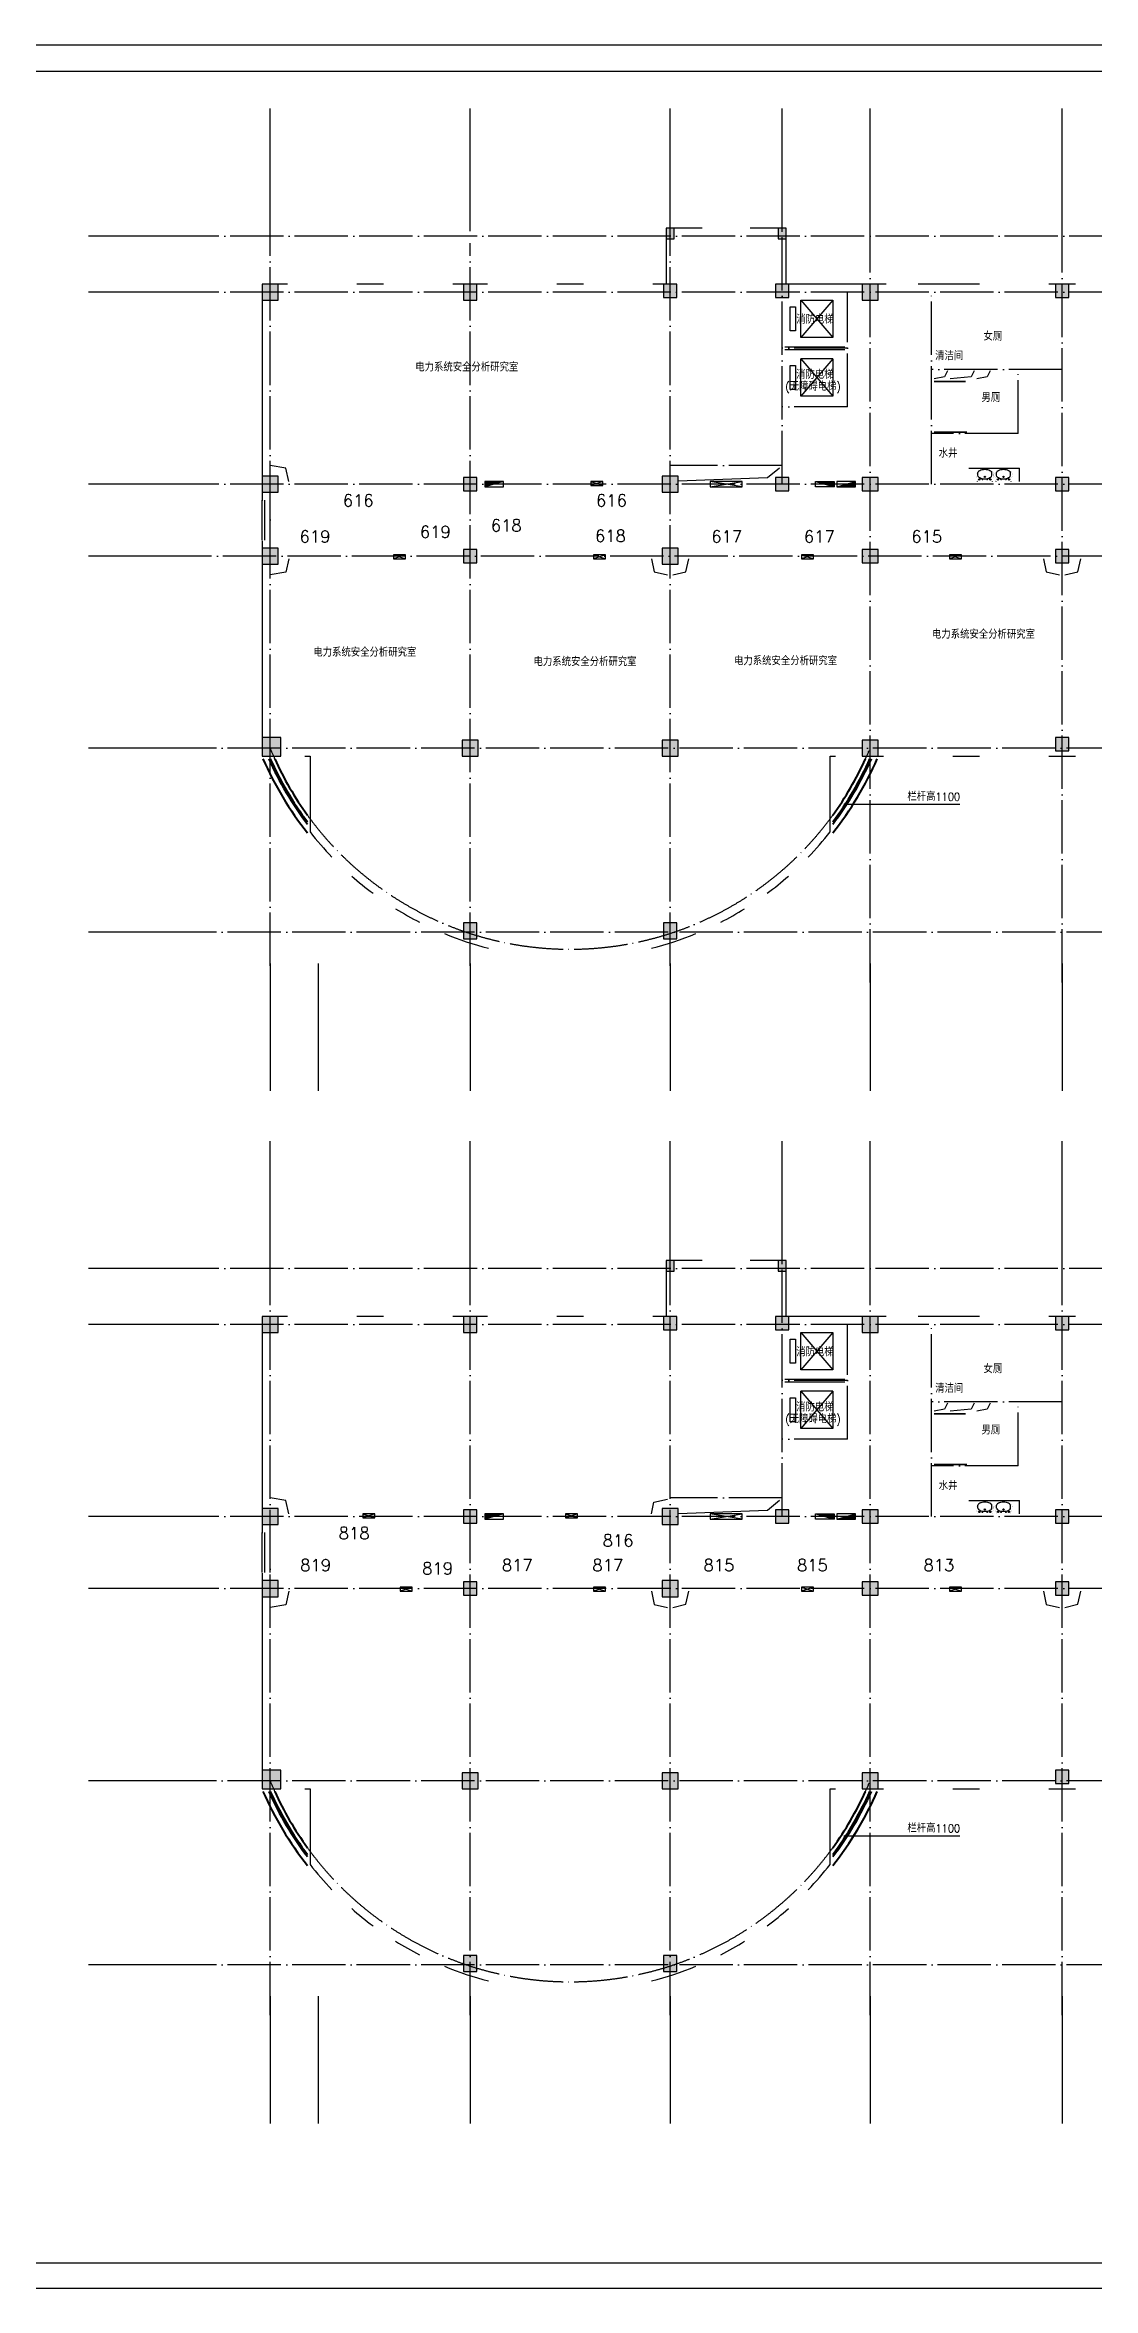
# Model space of a CAD drawing. Extents: x 356363 to 889308, y -1213508 to 149044.
# Drawn here: x 415301 to 454606, y -509665 to -425565 of the extents above; entities that cross this region are included whole.
import ezdxf

# ---------------------------------------------------------------- set-up
doc = ezdxf.new("R2010")
doc.units = 0
doc.header["$LTSCALE"] = 1000
doc.header["$MEASUREMENT"] = 0
doc.linetypes.add('DOTE', pattern=[2.42, 2, -0.2, 0.02, -0.2])
doc.layers.get('0').update_dxf_attribs({"linetype": 'CONTINUOUS'})
for name, color, linetype in [('AXIS', 3, 'CONTINUOUS'), ('COLUMN', 7, 'CONTINUOUS'), ('DOTE', 1, 'CONTINUOUS'), ('EQUIP_消防', 7, 'CONTINUOUS'), ('JIAJU', 3, 'CONTINUOUS'), ('STAIR', 2, 'CONTINUOUS'), ('WINDOW', 2, 'CONTINUOUS'), ('保温', 2, 'CONTINUOUS'), ('填充', 9, 'CONTINUOUS'), ('柱子', 7, 'CONTINUOUS'), ('洞口', 6, 'CONTINUOUS'), ('电洞', 32, 'CONTINUOUS')]:
    doc.layers.add(name, color=color, linetype=linetype)
doc.layers.add('WALL', color=4, linetype='CONTINUOUS', lineweight=40)
doc.styles.get("Standard").update_dxf_attribs({"font": 'romans.shx', "height": 450, "bigfont": 'z.shx'})

# ---------------------------------------------------------------- blocks, each defined once
blk = doc.blocks.new('tk0')
at = {"color": 243}
for p, q in [((0, 84100), (118900, 84100)), ((0, 0), (118900, 0)), ((34800, 0), (118900, 0)), ((44600, 0), (118900, 0))]:
    blk.add_line(p, q, dxfattribs=at)
at = {"color": 244}
for p, q in [((117900, 83100), (2500, 83100)), ((2500, 950), (117900, 950)), ((37300, 950), (117900, 950)), ((47100, 950), (117900, 950))]:
    blk.add_line(p, q, dxfattribs=at)
blk = doc.blocks.new('M_E11')
for p, q in [((-280, -10), (-280, 0)), ((280, 0), (280, -10)), ((-251, -189), (-251, -186)), ((-248, -183), (-250, -185))]:
    blk.add_line(p, q)
at = {"const_width": 1.5}
for points in [[(-280, 0), (280, 0)], [(-326, -200), (-280, -5)], [(326, -204), (280, -5)]]:
    blk.add_lwpolyline(points, dxfattribs=at)
for points in [[(-326, -200, 0.008223), (-326, -204, 0.149285)], [(-326, -266, 0.149285), (-304, -337, 0.107079), (-231, -408, 0.075625), (-131, -450, 0.062436), (-1, -467, 0.062436), (130, -452, 0.075625), (230, -410, 0.107079), (304, -339, 0.149285), (326, -268, 0.005205), (326, -266, 0.086596)]]:
    blk.add_lwpolyline(points, format="xyb", dxfattribs=at)
at = {"const_width": 1.5, "flags": 128}
for points in [[(-326, -204), (-326, -268)], [(326, -204), (326, -268)]]:
    blk.add_lwpolyline(points, dxfattribs=at)
at = {"flags": 128}
for points in [[(-253, -188, 0.172546), (-250, -358, 0.726395)], [(253, -188, -0.172546), (250, -358, -0.726395)]]:
    blk.add_lwpolyline(points, format="xyb", dxfattribs=at)
for points in [[(253, -188, 0.098208), (193, -141, 0.066287), (110, -111, 0.052428), (0, -100, 0.052428), (-110, -111, 0.066287), (-193, -141, 0.093876), (-251, -186, 0.171377)], [(-250, -358, 0.091341), (-193, -401, 0.066287), (-110, -431, 0.052428), (0, -442, 0.052428), (110, -431, 0.066287), (193, -401, 0.091756), (250, -358, 0.171377)]]:
    blk.add_lwpolyline(points, format="xyb")
for centre, radius in [((-210, -75), 24), ((-210, -75), 24), ((-210, -75), 24), ((-90, -65), 10), ((0, -170), 25), ((0, -170), 15), ((90, -65), 10), ((210, -75), 24)]:
    blk.add_circle(centre, radius)
blk.add_arc((-250, -186), 1, 131.32236, 180)
at = {"width": 0.8, "flags": 9}
for tag in ['XSIZE', 'YSIZE']:
    blk.add_attdef(tag, (0, 0), '', height=0.5, dxfattribs=at)
blk = doc.blocks.new('gdfgdjjjhhh')
at = {"layer": '洞口'}
for p, q in [((0, 0), (1200, 200)), ((1200, 0), (0, 200))]:
    blk.add_line(p, q, dxfattribs=at)
blk.add_lwpolyline([(0, 0), (1200, 0), (1200, 200), (0, 200)], close=True, dxfattribs=at)
blk = doc.blocks.new('$TwtSys$00000434')
for p, q in [((-0.5, 0.5), (-0.5, -0.5)), ((-0.5, -0.5), (0.5, 0.5)), ((0.5, 0.5), (-0.5, 0.5)), ((0.5, -0.5), (0.5, 0.5)), ((-0.5, -0.5), (0.5, -0.5))]:
    blk.add_line(p, q)
blk.add_solid([(0.5, -0.5), (0.5, 0.5), (-0.5, -0.5)])
blk = doc.blocks.new('dfsfsfhh')
at = {"layer": '电洞'}
for p, q in [((-225, 0), (225, 150)), ((225, 0), (-225, 150))]:
    blk.add_line(p, q, dxfattribs=at)
blk.add_lwpolyline([(-225, 0), (225, 0), (225, 150), (-225, 150)], close=True, dxfattribs=at)

msp = doc.modelspace()

# ---------------------------------------------------------------- hatches: boundary and pattern name
at = {"layer": '填充'}
h = msp.add_hatch(color=256, dxfattribs=at)
h.paths.add_polyline_path([(424145, -452231), (424145, -451531), (423445, -451531), (423445, -452231)])
h.paths.add_polyline_path([(424045, -445031), (424045, -444431), (423445, -444431), (423445, -445031)])
h.paths.add_polyline_path([(424045, -442331), (424045, -441731), (423445, -441731), (423445, -442331)])
h.paths.add_polyline_path([(424045, -435131), (424045, -434531), (423445, -434531), (423445, -435131)])
h.paths.add_polyline_path([(431495, -459081), (431495, -458481), (430995, -458481), (430995, -459081)])
h.paths.add_polyline_path([(431545, -452231), (431545, -451631), (430945, -451631), (430945, -452231)])
h.paths.add_polyline_path([(431495, -444981), (431495, -444481), (430995, -444481), (430995, -444981)])
h.paths.add_polyline_path([(431495, -442281), (431495, -441781), (430995, -441781), (430995, -442281)])
h.paths.add_polyline_path([(431495, -435131), (431495, -434531), (430995, -434531), (430995, -435131)])
h.paths.add_polyline_path([(438995, -459081), (438995, -458481), (438495, -458481), (438495, -459081)])
h.paths.add_polyline_path([(439045, -452231), (439045, -451631), (438445, -451631), (438445, -452231)])
h.paths.add_polyline_path([(439045, -445031), (439045, -444431), (438445, -444431), (438445, -445031)])
h.paths.add_polyline_path([(439045, -442331), (439045, -441731), (438445, -441731), (438445, -442331)])
h.paths.add_polyline_path([(438995, -435031), (438995, -434531), (438495, -434531), (438495, -435031)])
h.paths.add_polyline_path([(438895, -432831), (438895, -432431), (438595, -432431), (438595, -432831)])
h.paths.add_polyline_path([(443195, -442281), (443195, -441781), (442695, -441781), (442695, -442281)])
h.paths.add_polyline_path([(443195, -435031), (443195, -434531), (442695, -434531), (442695, -435031)])
h.paths.add_polyline_path([(443095, -432831), (443095, -432431), (442795, -432431), (442795, -432831)])
h.paths.add_polyline_path([(446545, -452231), (446545, -451631), (445945, -451631), (445945, -452231)])
h.paths.add_polyline_path([(446545, -444981), (446545, -444481), (445945, -444481), (445945, -444981)])
h.paths.add_polyline_path([(446545, -442281), (446545, -441781), (445945, -441781), (445945, -442281)])
h.paths.add_polyline_path([(446545, -435131), (446545, -434531), (445945, -434531), (445945, -435131)])
h.paths.add_polyline_path([(453695, -452031), (453695, -451531), (453195, -451531), (453195, -452031)])
h.paths.add_polyline_path([(453695, -444981), (453695, -444481), (453195, -444481), (453195, -444981)])
h.paths.add_polyline_path([(453695, -442281), (453695, -441781), (453195, -441781), (453195, -442281)])
h.paths.add_polyline_path([(453695, -435031), (453695, -434531), (453195, -434531), (453195, -435031)])
h.paths.add_polyline_path([(460895, -452031), (460895, -451531), (460395, -451531), (460395, -452031)])
h.paths.add_polyline_path([(460895, -444981), (460895, -444481), (460395, -444481), (460395, -444981)])
h.paths.add_polyline_path([(460895, -442281), (460895, -441781), (460395, -441781), (460395, -442281)])
h.paths.add_polyline_path([(460895, -435031), (460895, -434531), (460395, -434531), (460395, -435031)])
h.paths.add_polyline_path([(468095, -452231), (468095, -451731), (467595, -451731), (467595, -452231)])
h.paths.add_polyline_path([(468095, -444981), (468095, -444481), (467595, -444481), (467595, -444981)])
h.paths.add_polyline_path([(468095, -442281), (468095, -441781), (467595, -441781), (467595, -442281)])
h.paths.add_polyline_path([(468095, -435031), (468095, -434531), (467595, -434531), (467595, -435031)])
h.paths.add_polyline_path([(475295, -452231), (475295, -451731), (474795, -451731), (474795, -452231)])
h.paths.add_polyline_path([(475295, -444981), (475295, -444481), (474795, -444481), (474795, -444981)])
h.paths.add_polyline_path([(475295, -442281), (475295, -441781), (474795, -441781), (474795, -442281)])
h.paths.add_polyline_path([(475295, -435031), (475295, -434531), (474795, -434531), (474795, -435031)])
h.paths.add_polyline_path([(478295, -442281), (478295, -441781), (477795, -441781), (477795, -442281)])
h.paths.add_polyline_path([(478295, -435031), (478295, -434531), (477795, -434531), (477795, -435031)])
h.paths.add_polyline_path([(478195, -432831), (478195, -432431), (477895, -432431), (477895, -432831)])
h.paths.add_polyline_path([(482495, -452231), (482495, -451731), (481995, -451731), (481995, -452231)])
h.paths.add_polyline_path([(482495, -444981), (482495, -444481), (481995, -444481), (481995, -444981)])
h.paths.add_polyline_path([(482495, -442281), (482495, -441781), (481995, -441781), (481995, -442281)])
h.paths.add_polyline_path([(482495, -435031), (482495, -434531), (481995, -434531), (481995, -435031)])
h.paths.add_polyline_path([(482395, -432831), (482395, -432431), (482095, -432431), (482095, -432831)])
h.paths.add_polyline_path([(489695, -452231), (489695, -451731), (489195, -451731), (489195, -452231)])
h.paths.add_polyline_path([(489695, -444981), (489695, -444481), (489195, -444481), (489195, -444981)])
h.paths.add_polyline_path([(489695, -442281), (489695, -441781), (489195, -441781), (489195, -442281)])
h.paths.add_polyline_path([(489695, -435031), (489695, -434531), (489195, -434531), (489195, -435031)])
h.paths.add_polyline_path([(496945, -452231), (496945, -451731), (496445, -451731), (496445, -452231)])
h.paths.add_polyline_path([(496945, -444981), (496945, -444481), (496445, -444481), (496445, -444981)])
h.paths.add_polyline_path([(496945, -442281), (496945, -441781), (496445, -441781), (496445, -442281)])
h.paths.add_polyline_path([(496945, -435031), (496945, -434531), (496445, -434531), (496445, -435031)])
h = msp.add_hatch(color=256, dxfattribs=at)
h.paths.add_polyline_path([(424145, -490942), (424145, -490242), (423445, -490242), (423445, -490942)])
h.paths.add_polyline_path([(424045, -483742), (424045, -483142), (423445, -483142), (423445, -483742)])
h.paths.add_polyline_path([(424045, -481042), (424045, -480442), (423445, -480442), (423445, -481042)])
h.paths.add_polyline_path([(424045, -473842), (424045, -473242), (423445, -473242), (423445, -473842)])
h.paths.add_polyline_path([(431495, -497792), (431495, -497192), (430995, -497192), (430995, -497792)])
h.paths.add_polyline_path([(431545, -490942), (431545, -490342), (430945, -490342), (430945, -490942)])
h.paths.add_polyline_path([(431495, -483692), (431495, -483192), (430995, -483192), (430995, -483692)])
h.paths.add_polyline_path([(431495, -480992), (431495, -480492), (430995, -480492), (430995, -480992)])
h.paths.add_polyline_path([(431495, -473842), (431495, -473242), (430995, -473242), (430995, -473842)])
h.paths.add_polyline_path([(438995, -497792), (438995, -497192), (438495, -497192), (438495, -497792)])
h.paths.add_polyline_path([(439045, -490942), (439045, -490342), (438445, -490342), (438445, -490942)])
h.paths.add_polyline_path([(439045, -483742), (439045, -483142), (438445, -483142), (438445, -483742)])
h.paths.add_polyline_path([(439045, -481042), (439045, -480442), (438445, -480442), (438445, -481042)])
h.paths.add_polyline_path([(438995, -473742), (438995, -473242), (438495, -473242), (438495, -473742)])
h.paths.add_polyline_path([(438895, -471542), (438895, -471142), (438595, -471142), (438595, -471542)])
h.paths.add_polyline_path([(443195, -480992), (443195, -480492), (442695, -480492), (442695, -480992)])
h.paths.add_polyline_path([(443195, -473742), (443195, -473242), (442695, -473242), (442695, -473742)])
h.paths.add_polyline_path([(443095, -471542), (443095, -471142), (442795, -471142), (442795, -471542)])
h.paths.add_polyline_path([(446545, -490942), (446545, -490342), (445945, -490342), (445945, -490942)])
h.paths.add_polyline_path([(446545, -483692), (446545, -483192), (445945, -483192), (445945, -483692)])
h.paths.add_polyline_path([(446545, -480992), (446545, -480492), (445945, -480492), (445945, -480992)])
h.paths.add_polyline_path([(446545, -473842), (446545, -473242), (445945, -473242), (445945, -473842)])
h.paths.add_polyline_path([(453695, -490742), (453695, -490242), (453195, -490242), (453195, -490742)])
h.paths.add_polyline_path([(453695, -483692), (453695, -483192), (453195, -483192), (453195, -483692)])
h.paths.add_polyline_path([(453695, -480992), (453695, -480492), (453195, -480492), (453195, -480992)])
h.paths.add_polyline_path([(453695, -473742), (453695, -473242), (453195, -473242), (453195, -473742)])
h.paths.add_polyline_path([(460895, -490742), (460895, -490242), (460395, -490242), (460395, -490742)])
h.paths.add_polyline_path([(460895, -483692), (460895, -483192), (460395, -483192), (460395, -483692)])
h.paths.add_polyline_path([(460895, -480992), (460895, -480492), (460395, -480492), (460395, -480992)])
h.paths.add_polyline_path([(460895, -473742), (460895, -473242), (460395, -473242), (460395, -473742)])
h.paths.add_polyline_path([(468095, -490942), (468095, -490442), (467595, -490442), (467595, -490942)])
h.paths.add_polyline_path([(468095, -483692), (468095, -483192), (467595, -483192), (467595, -483692)])
h.paths.add_polyline_path([(468095, -480992), (468095, -480492), (467595, -480492), (467595, -480992)])
h.paths.add_polyline_path([(468095, -473742), (468095, -473242), (467595, -473242), (467595, -473742)])
h.paths.add_polyline_path([(475295, -490942), (475295, -490442), (474795, -490442), (474795, -490942)])
h.paths.add_polyline_path([(475295, -483692), (475295, -483192), (474795, -483192), (474795, -483692)])
h.paths.add_polyline_path([(475295, -480992), (475295, -480492), (474795, -480492), (474795, -480992)])
h.paths.add_polyline_path([(475295, -473742), (475295, -473242), (474795, -473242), (474795, -473742)])
h.paths.add_polyline_path([(478295, -480992), (478295, -480492), (477795, -480492), (477795, -480992)])
h.paths.add_polyline_path([(478295, -473742), (478295, -473242), (477795, -473242), (477795, -473742)])
h.paths.add_polyline_path([(478195, -471542), (478195, -471142), (477895, -471142), (477895, -471542)])
h.paths.add_polyline_path([(482495, -490942), (482495, -490442), (481995, -490442), (481995, -490942)])
h.paths.add_polyline_path([(482495, -483692), (482495, -483192), (481995, -483192), (481995, -483692)])
h.paths.add_polyline_path([(482495, -480992), (482495, -480492), (481995, -480492), (481995, -480992)])
h.paths.add_polyline_path([(482495, -473742), (482495, -473242), (481995, -473242), (481995, -473742)])
h.paths.add_polyline_path([(482395, -471542), (482395, -471142), (482095, -471142), (482095, -471542)])
h.paths.add_polyline_path([(489695, -490942), (489695, -490442), (489195, -490442), (489195, -490942)])
h.paths.add_polyline_path([(489695, -483692), (489695, -483192), (489195, -483192), (489195, -483692)])
h.paths.add_polyline_path([(489695, -480992), (489695, -480492), (489195, -480492), (489195, -480992)])
h.paths.add_polyline_path([(489695, -473742), (489695, -473242), (489195, -473242), (489195, -473742)])
h.paths.add_polyline_path([(496945, -490942), (496945, -490442), (496445, -490442), (496445, -490942)])
h.paths.add_polyline_path([(496945, -483692), (496945, -483192), (496445, -483192), (496445, -483692)])
h.paths.add_polyline_path([(496945, -480992), (496945, -480492), (496445, -480492), (496445, -480992)])
h.paths.add_polyline_path([(496945, -473742), (496945, -473242), (496445, -473242), (496445, -473742)])

# ---------------------------------------------------------------- linework, layer by layer
for p, q in [((424337, -441429), (423745, -441331)), ((424445, -441931), (424337, -441429)), ((424445, -444831), (424337, -445332)), ((438045, -444831), (438144, -445325)), ((439334, -445315), (439445, -444831)), ((452745, -444831), (452844, -445325)), ((454034, -445315), (454145, -444831)), ((424337, -445332), (423745, -445431)), ((438144, -445325), (438645, -445431)), ((438845, -445431), (439334, -445315)), ((452844, -445325), (453345, -445431)), ((453545, -445431), (454034, -445315)), ((445257, -454030), (449606, -454030)), ((424337, -480141), (423745, -480042)), ((424445, -480642), (424337, -480141)), ((438045, -480642), (438135, -480205)), ((438135, -480205), (438645, -480092)), ((424445, -483542), (424337, -484043)), ((438045, -483542), (438144, -484036)), ((439334, -484027), (439445, -483542)), ((452745, -483542), (452844, -484036)), ((454034, -484027), (454145, -483542)), ((424337, -484043), (423745, -484142)), ((438144, -484036), (438645, -484142)), ((438845, -484142), (439334, -484027)), ((452844, -484036), (453345, -484142)), ((453545, -484142), (454034, -484027)), ((445257, -492704), (449606, -492704))]:
    msp.add_line(p, q)
at = {"layer": 'AXIS'}
for p, q in [((423745, -432551), (423745, -427949)), ((431245, -432551), (431245, -427949)), ((438745, -432551), (438745, -427949)), ((442945, -432551), (442945, -427949)), ((446245, -432551), (446245, -427949)), ((453445, -432551), (453445, -427949)), ((421392, -432731), (416942, -432731)), ((421392, -434831), (416942, -434831)), ((421392, -442031), (416942, -442031)), ((421392, -444731), (416942, -444731)), ((421392, -451931), (416942, -451931)), ((421392, -458831), (416942, -458831)), ((423745, -460004), (423745, -464783)), ((425545, -460004), (425545, -464783)), ((431245, -460004), (431245, -464783)), ((438745, -460004), (438745, -464783)), ((446245, -460004), (446245, -464783)), ((453445, -460004), (453445, -464783)), ((423745, -471262), (423745, -466661)), ((431245, -471262), (431245, -466661)), ((438745, -471262), (438745, -466661)), ((442945, -471262), (442945, -466661)), ((446245, -471262), (446245, -466661)), ((453445, -471262), (453445, -466661)), ((421392, -471442), (416942, -471442)), ((421392, -473542), (416942, -473542)), ((421392, -480742), (416942, -480742)), ((421392, -483442), (416942, -483442)), ((421392, -490642), (416942, -490642)), ((421392, -497542), (416942, -497542)), ((423745, -498716), (423745, -503494)), ((425545, -498716), (425545, -503494)), ((431245, -498716), (431245, -503494)), ((438745, -498716), (438745, -503494)), ((446245, -498716), (446245, -503494)), ((453445, -498716), (453445, -503494))]:
    msp.add_line(p, q, dxfattribs=at)
at = {"layer": 'DOTE', "linetype": 'DOTE'}
for p, q in [((499267, -432731), (421392, -432731)), ((423745, -460097), (423745, -432551)), ((431245, -460097), (431245, -433005)), ((438745, -460097), (438745, -432551)), ((442945, -442031), (442945, -432551)), ((446245, -460720), (446245, -432551)), ((453445, -460720), (453445, -432551)), ((499267, -434831), (421392, -434831)), ((445395, -439131), (445395, -434831)), ((448545, -442031), (448545, -434831)), ((445395, -436931), (442945, -436931)), ((453445, -437731), (448545, -437731)), ((451795, -440131), (451795, -437731)), ((445395, -439131), (442945, -439131)), ((451795, -440131), (448545, -440131)), ((442945, -441331), (438745, -441331)), ((499267, -442031), (421392, -442031)), ((465113, -444731), (421392, -444731)), ((499172, -451931), (421392, -451931)), ((499172, -458831), (421392, -458831)), ((499267, -471442), (421392, -471442)), ((423745, -499432), (423745, -471262)), ((431245, -499432), (431245, -471262)), ((438745, -499432), (438745, -471262)), ((442945, -480742), (442945, -471262)), ((446245, -499432), (446245, -471262)), ((453445, -499432), (453445, -471262)), ((499267, -473542), (421392, -473542)), ((445395, -477842), (445395, -473542)), ((448545, -480742), (448545, -473542)), ((445395, -475642), (442945, -475642)), ((453445, -476442), (448545, -476442)), ((451795, -478842), (451795, -476442)), ((445395, -477842), (442945, -477842)), ((451795, -478842), (448545, -478842)), ((442945, -480042), (438745, -480042)), ((499267, -480742), (421392, -480742)), ((499267, -483442), (421392, -483442)), ((499267, -483442), (421392, -483442)), ((499172, -490642), (421392, -490642)), ((499172, -497542), (421392, -497542))]:
    msp.add_line(p, q, dxfattribs=at)
for centre in [(434995, -447305), (434995, -486016)]:
    msp.add_arc(centre, 12164, 202.35231, 337.64769, dxfattribs=at)
at = {"layer": 'JIAJU'}
for p, q in [((449820, -438181), (448645, -438181)), ((448645, -438181), (449820, -438181)), ((448645, -438181), (449820, -438181)), ((449820, -438181), (448645, -438181)), ((448645, -440081), (449870, -440081)), ((449870, -440081), (448645, -440081)), ((449945, -441431), (451845, -441431)), ((451845, -441931), (451845, -441431)), ((449820, -476892), (448645, -476892)), ((448645, -476892), (449820, -476892)), ((448645, -476892), (449820, -476892)), ((449820, -476892), (448645, -476892)), ((448645, -478792), (449870, -478792)), ((449870, -478792), (448645, -478792)), ((449945, -480142), (451845, -480142)), ((451845, -480642), (451845, -480142))]:
    msp.add_line(p, q, dxfattribs=at)
at = {"layer": 'STAIR'}
for p, q in [((443245, -435381), (443445, -435381)), ((443245, -436281), (443245, -435381)), ((443445, -435381), (443445, -436281)), ((443645, -435131), (444845, -435131)), ((443645, -436531), (443645, -435131)), ((443645, -435131), (444845, -436531)), ((444845, -435131), (443645, -436531)), ((444845, -435131), (444845, -436531)), ((443445, -436281), (443245, -436281)), ((443045, -436881), (445295, -436881)), ((443045, -436981), (445295, -436981)), ((444845, -436531), (443645, -436531)), ((443245, -437581), (443445, -437581)), ((443245, -438481), (443245, -437581)), ((443445, -437581), (443445, -438481)), ((443645, -438731), (443645, -437331)), ((443645, -437331), (444845, -438731)), ((444845, -437331), (443645, -438731)), ((444845, -437331), (443645, -437331)), ((444845, -437331), (444845, -438731)), ((449029, -438005), (448645, -438081)), ((449145, -437781), (449029, -438005)), ((450029, -438005), (449245, -438081)), ((450145, -437781), (450029, -438005)), ((450629, -438005), (450245, -438081)), ((450745, -437781), (450629, -438005)), ((443445, -438481), (443245, -438481)), ((444845, -438731), (443645, -438731)), ((442845, -441431), (442401, -441801)), ((442401, -441801), (439045, -441922)), ((443245, -474092), (443445, -474092)), ((443245, -474992), (443245, -474092)), ((443445, -474092), (443445, -474992)), ((443645, -473842), (444845, -473842)), ((443645, -475242), (443645, -473842)), ((443645, -473842), (444845, -475242)), ((444845, -473842), (443645, -475242)), ((444845, -473842), (444845, -475242)), ((443445, -474992), (443245, -474992)), ((443045, -475592), (445295, -475592)), ((443045, -475692), (445295, -475692)), ((444845, -475242), (443645, -475242)), ((443245, -476292), (443445, -476292)), ((443245, -477192), (443245, -476292)), ((443445, -476292), (443445, -477192)), ((443645, -477442), (443645, -476042)), ((443645, -476042), (444845, -477442)), ((444845, -476042), (443645, -477442)), ((444845, -476042), (443645, -476042)), ((444845, -476042), (444845, -477442)), ((449029, -476717), (448645, -476792)), ((449145, -476492), (449029, -476717)), ((450029, -476717), (449245, -476792)), ((450145, -476492), (450029, -476717)), ((450629, -476717), (450245, -476792)), ((450745, -476492), (450629, -476717)), ((443445, -477192), (443245, -477192)), ((444845, -477442), (443645, -477442)), ((442845, -480142), (442401, -480512)), ((442401, -480512), (439045, -480633))]:
    msp.add_line(p, q, dxfattribs=at)
at = {"layer": 'WALL', "color": 2}
for centre, radius, start, end in [((434995, -447305), 12564, 203.58007, 218.37281), ((434995, -447305), 12364, 203.98523, 217.18673), ((434995, -447305), 12314, 204.08878, 216.87899), ((434995, -447305), 12164, 204.40506, 215.92665), ((434995, -447305), 12164, 324.07335, 335.59494), ((434995, -447305), 12564, 321.62719, 336.41993), ((434995, -447305), 12364, 322.81327, 336.01477), ((434995, -447305), 12314, 323.12101, 335.91122), ((434995, -486016), 12564, 203.58007, 218.37281), ((434995, -486016), 12364, 203.98523, 217.18673), ((434995, -486016), 12314, 204.08878, 216.87899), ((434995, -486016), 12164, 204.40506, 215.92665), ((434995, -486016), 12164, 324.07335, 335.59494), ((434995, -486016), 12564, 321.62719, 336.41993), ((434995, -486016), 12364, 322.81327, 336.01477), ((434995, -486016), 12314, 323.12101, 335.91122)]:
    msp.add_arc(centre, radius, start, end, dxfattribs=at)
at = {"layer": 'WINDOW'}
for p, q in [((423445, -444131), (423445, -442631)), ((423545, -444131), (423545, -442631)), ((423745, -444131), (423745, -442631)), ((423445, -482842), (423445, -481342)), ((423545, -482842), (423545, -481342)), ((423745, -482842), (423745, -481342))]:
    msp.add_line(p, q, dxfattribs=at)
at = {"layer": '保温'}
for points in [[(439945, -432431), (438595, -432431), (438595, -434531), (438095, -434531)], [(446845, -434531), (443095, -434531), (443095, -432431), (441745, -432431)], [(424395, -434531), (423445, -434531), (423445, -442656)], [(427995, -434531), (426995, -434531)], [(431895, -434531), (430595, -434531)], [(435495, -434531), (434495, -434531)], [(450345, -434531), (448045, -434531)], [(453945, -434531), (452945, -434531)], [(423445, -444156), (423445, -452231), (424045, -452231)], [(445945, -452231), (446745, -452231)], [(449345, -452231), (450345, -452231)], [(452945, -452231), (453945, -452231)], [(439945, -471142), (438595, -471142), (438595, -473242), (438095, -473242)], [(446845, -473242), (443095, -473242), (443095, -471142), (441745, -471142)], [(424395, -473242), (423445, -473242), (423445, -481367)], [(427995, -473242), (426995, -473242)], [(431895, -473242), (430595, -473242)], [(435495, -473242), (434495, -473242)], [(450345, -473242), (448045, -473242)], [(453945, -473242), (452945, -473242)], [(423445, -482867), (423445, -490942), (424045, -490942)], [(445945, -490942), (446745, -490942)], [(449345, -490942), (450345, -490942)], [(452945, -490942), (453945, -490942)]]:
    msp.add_lwpolyline(points, dxfattribs=at)
for points in [[(425045, -452231), (425245, -452231), (425245, -455070, 0.025342), (426067, -456017)], [(443923, -456017, 0.025342), (444745, -455070), (444745, -452231), (444945, -452231)], [(426808, -456726, 0.020725), (427605, -457372)], [(442385, -457372, 0.020725), (443182, -456726)], [(428454, -457950, 0.020745), (429348, -458456)], [(440642, -458456, 0.020745), (441536, -457950)], [(430281, -458886, 0.035323), (431940, -459436)], [(438048, -459436, 0.03537), (439709, -458886)], [(425045, -490942), (425245, -490942), (425245, -493781, 0.025342), (426067, -494728)], [(443923, -494728, 0.025342), (444745, -493781), (444745, -490942), (444945, -490942)], [(426808, -495438, 0.020725), (427605, -496084)], [(442385, -496084, 0.020725), (443182, -495438)], [(428454, -496662, 0.020745), (429348, -497167)], [(440642, -497167, 0.020745), (441536, -496662)], [(430281, -497598, 0.035323), (431940, -498147)], [(438048, -498148, 0.03537), (439709, -497598)]]:
    msp.add_lwpolyline(points, format="xyb", dxfattribs=at)
at = {"layer": '柱子'}
for points in [[(438895, -432831), (438895, -432431), (438595, -432431), (438595, -432831)], [(443095, -432831), (443095, -432431), (442795, -432431), (442795, -432831)], [(424045, -435131), (424045, -434531), (423445, -434531), (423445, -435131)], [(431495, -435131), (431495, -434531), (430995, -434531), (430995, -435131)], [(438995, -435031), (438995, -434531), (438495, -434531), (438495, -435031)], [(443195, -435031), (443195, -434531), (442695, -434531), (442695, -435031)], [(446545, -435131), (446545, -434531), (445945, -434531), (445945, -435131)], [(453695, -435031), (453695, -434531), (453195, -434531), (453195, -435031)], [(424045, -442331), (424045, -441731), (423445, -441731), (423445, -442331)], [(431495, -442281), (431495, -441781), (430995, -441781), (430995, -442281)], [(439045, -442331), (439045, -441731), (438445, -441731), (438445, -442331)], [(443195, -442281), (443195, -441781), (442695, -441781), (442695, -442281)], [(446545, -442281), (446545, -441781), (445945, -441781), (445945, -442281)], [(453695, -442281), (453695, -441781), (453195, -441781), (453195, -442281)], [(424045, -445031), (424045, -444431), (423445, -444431), (423445, -445031)], [(431495, -444981), (431495, -444481), (430995, -444481), (430995, -444981)], [(439045, -445031), (439045, -444431), (438445, -444431), (438445, -445031)], [(446545, -444981), (446545, -444481), (445945, -444481), (445945, -444981)], [(453695, -444981), (453695, -444481), (453195, -444481), (453195, -444981)], [(424145, -452231), (424145, -451531), (423445, -451531), (423445, -452231)], [(453695, -452031), (453695, -451531), (453195, -451531), (453195, -452031)], [(431545, -452231), (431545, -451631), (430945, -451631), (430945, -452231)], [(439045, -452231), (439045, -451631), (438445, -451631), (438445, -452231)], [(446545, -452231), (446545, -451631), (445945, -451631), (445945, -452231)], [(431495, -459081), (431495, -458481), (430995, -458481), (430995, -459081)], [(438995, -459081), (438995, -458481), (438495, -458481), (438495, -459081)], [(438895, -471542), (438895, -471142), (438595, -471142), (438595, -471542)], [(443095, -471542), (443095, -471142), (442795, -471142), (442795, -471542)], [(424045, -473842), (424045, -473242), (423445, -473242), (423445, -473842)], [(431495, -473842), (431495, -473242), (430995, -473242), (430995, -473842)], [(438995, -473742), (438995, -473242), (438495, -473242), (438495, -473742)], [(443195, -473742), (443195, -473242), (442695, -473242), (442695, -473742)], [(446545, -473842), (446545, -473242), (445945, -473242), (445945, -473842)], [(453695, -473742), (453695, -473242), (453195, -473242), (453195, -473742)], [(424045, -481042), (424045, -480442), (423445, -480442), (423445, -481042)], [(431495, -480992), (431495, -480492), (430995, -480492), (430995, -480992)], [(439045, -481042), (439045, -480442), (438445, -480442), (438445, -481042)], [(443195, -480992), (443195, -480492), (442695, -480492), (442695, -480992)], [(446545, -480992), (446545, -480492), (445945, -480492), (445945, -480992)], [(453695, -480992), (453695, -480492), (453195, -480492), (453195, -480992)], [(424045, -483742), (424045, -483142), (423445, -483142), (423445, -483742)], [(431495, -483692), (431495, -483192), (430995, -483192), (430995, -483692)], [(439045, -483742), (439045, -483142), (438445, -483142), (438445, -483742)], [(446545, -483692), (446545, -483192), (445945, -483192), (445945, -483692)], [(453695, -483692), (453695, -483192), (453195, -483192), (453195, -483692)], [(424145, -490942), (424145, -490242), (423445, -490242), (423445, -490942)], [(453695, -490742), (453695, -490242), (453195, -490242), (453195, -490742)], [(431545, -490942), (431545, -490342), (430945, -490342), (430945, -490942)], [(439045, -490942), (439045, -490342), (438445, -490342), (438445, -490942)], [(446545, -490942), (446545, -490342), (445945, -490342), (445945, -490942)], [(431495, -497792), (431495, -497192), (430995, -497192), (430995, -497792)], [(438995, -497792), (438995, -497192), (438495, -497192), (438495, -497792)]]:
    msp.add_lwpolyline(points, close=True, dxfattribs=at)

# ---------------------------------------------------------------- block references
at = {"layer": 'COLUMN'}
msp.add_blockref('tk0', (398541, -509665), dxfattribs=at)
at = {"layer": 'EQUIP_消防', "yscale": 200, "zscale": 700}
for p, xscale, rotation in [((432145, -442031), 700, 180.0000000000953), ((444545, -442031), -700, 180.0000000000238), ((432145, -480742), 700, 180.0000000000953), ((444545, -480742), -700, 180.0000000000238)]:
    msp.add_blockref('$TwtSys$00000434', p, dxfattribs=dict(at, xscale=xscale, rotation=rotation))
at = {"layer": 'EQUIP_消防', "xscale": 700, "yscale": 200, "zscale": 700}
for p in [(445345, -442031), (445345, -480742)]:
    msp.add_blockref('$TwtSys$00000434', p, dxfattribs=at)
at = {"layer": 'JIAJU', "rotation": 180}
for p in [(450545, -441931), (451245, -441931), (450545, -480642), (451245, -480642)]:
    msp.add_blockref('M_E11', p, dxfattribs=at)
at = {"layer": '洞口'}
for p in [(440245, -442131), (440245, -480842)]:
    msp.add_blockref('gdfgdjjjhhh', p, dxfattribs=at)
at = {"layer": '电洞', "rotation": 180}
for p in [(435995, -441931), (428595, -444681), (436095, -444681), (443895, -444681), (449445, -444681), (427445, -480642), (435045, -480642), (428845, -483392), (436095, -483392), (443895, -483392), (449445, -483392)]:
    msp.add_blockref('dfsfsfhh', p, dxfattribs=at)

# ---------------------------------------------------------------- texts
at = {"width": 0.9}
for s, p in [('消防电梯', (443475, -436014)), ('女厕', (450494, -436649)), ('清洁间', (448684, -437382)), ('电力系统安全分析研究室', (429191, -437806)), ('消防电梯', (443469, -438082)), ('(无障碍电梯)', (443065, -438526)), ('男厕', (450417, -438946)), ('水井', (448814, -441033)), ('电力系统安全分析研究室', (425368, -448497)), ('电力系统安全分析研究室', (448564, -447823)), ('电力系统安全分析研究室', (433625, -448851)), ('电力系统安全分析研究室', (441143, -448819)), ('栏杆高1100', (447640, -453904)), ('消防电梯', (443475, -474726)), ('女厕', (450494, -475361)), ('清洁间', (448684, -476094)), ('消防电梯', (443469, -476794)), ('(无障碍电梯)', (443065, -477237)), ('男厕', (450417, -477657)), ('水井', (448814, -479744)), ('栏杆高1100', (447640, -492578))]:
    msp.add_text(s, height=300, dxfattribs=at).set_placement(p)
at = {"layer": 'STAIR', "char_height": 450, "attachment_point": 1}
for s, insert, width in [('{\\C1;616}', (426472, -442419), 749.56), ('{\\C1;616}', (435968, -442419), 749.56), ('{\\C1;619}', (424851, -443773), 749.56), ('{\\C1;619}', (429364, -443596), 749.56), ('{\\C1;618}', (432021, -443356), 749.56), ('{\\C1;618}', (435929, -443747), 749.56), ('{\\C1;617}', (440290, -443773), 749.56), ('{\\C1;617}', (443761, -443773), 749.56), ('{\\C1;615}', (447790, -443773), 749.56), ('{\\C1;818}', (426319, -481132), 536.68), ('{\\C1;816}', (436217, -481407), 536.68), ('{\\C1;819}', (424875, -482334), 536.68), ('{\\C1;819}', (429449, -482458), 536.68), ('{\\C1;817}', (432436, -482334), 536.68), ('{\\C1;817}', (435831, -482334), 536.68), ('{\\C1;815}', (439998, -482334), 536.68), ('{\\C1;815}', (443503, -482334), 536.68), ('{\\C1;813}', (448246, -482334), 536.68)]:
    msp.add_mtext(s, dxfattribs=dict(at, insert=insert, width=width))

doc.saveas('drawing.dxf')
